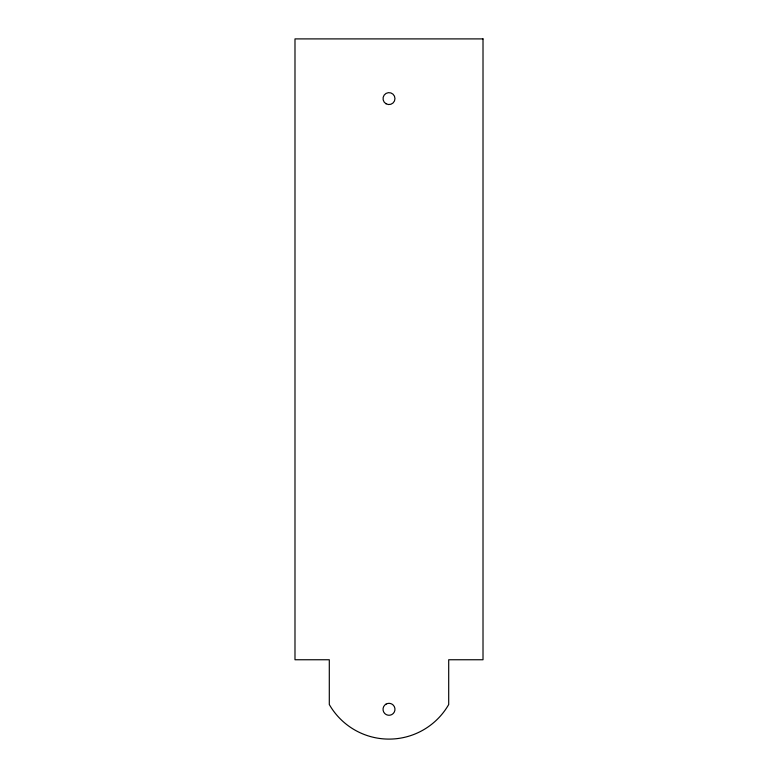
<?xml version="1.0" encoding="UTF-8"?>
<svg xmlns="http://www.w3.org/2000/svg" width="778" height="778" viewBox="0 0 778 778"><rect width="100%" height="100%" fill="white"/><g stroke="black" fill="none" stroke-linecap="round" stroke-linejoin="round"><path stroke-width="1.17" d="M386.014 704.139L384.779 705.082A5.971 5.971 0 0 0 384.779 713.533A5.971 5.971 0 0 0 393.221 713.533A5.971 5.971 0 0 0 393.221 705.082L391.986 704.139A5.971 5.971 0 0 0 386.014 704.139M483.012 38.9L294.988 38.9L294.988 659.754L329.298 659.754L329.298 704.528A68.834 68.834 0 0 0 448.702 704.528L448.702 659.754L483.012 659.754L483.012 38.9M386.014 103.766A5.971 5.971 0 0 0 394.971 98.602A5.971 5.971 0 0 0 386.014 93.428A5.971 5.971 0 0 0 386.014 103.766"/></g></svg>
